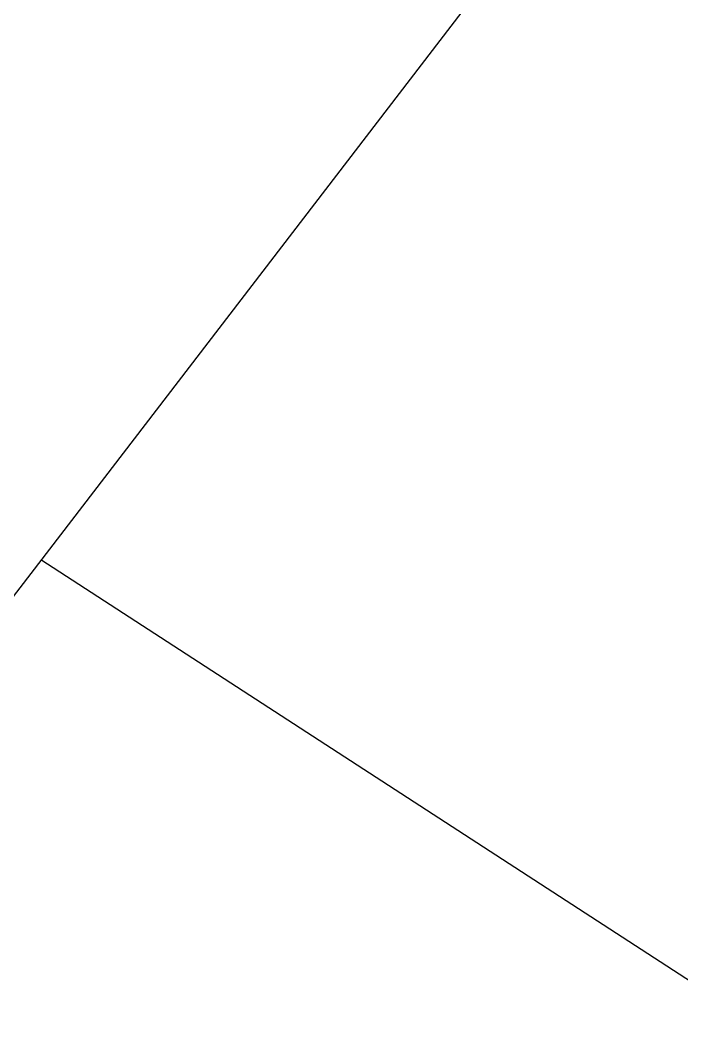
# Model space of a CAD drawing. Header units: millimetres. Extents: x 0 to 2895, y -1316 to 884.
# Drawn here: x 1656.19144 to 1656.19519, y 160.90403 to 160.90979 of the extents above; entities that cross this region are included whole.
import ezdxf

# ---------------------------------------------------------------- set-up
doc = ezdxf.new("R2010")
doc.units = ezdxf.units.MM
doc.layers.add('Blocks', color=7, linetype='Continuous')
doc.layers.add('Blocks$Inner', color=7, linetype='Continuous', lineweight=25, true_color=0x007f00)

# ---------------------------------------------------------------- blocks, each defined once
blk = doc.blocks.new('PK24 Side')
at = {"layer": 'Blocks$Inner'}
for points, knots in [([(285.722733, 164.1407873), (285.1345575, 163.3756881), (283.980931, 161.8750342), (282.743462, 160.2651407), (281.7590707, 158.9846574), (281.2629628, 158.3392418), (281.1340971, 158.1716266), (281.0756397, 158.0955596), (281.0729571, 158.0920644)], [36.448963, 36.448963, 36.448963, 36.448963, 39.37041, 42.167589, 44.981254, 49.003156, 53.093521, 60.851524, 60.851524, 60.851524, 60.851524]), ([(474.7563773, 154.8362578), (473.5676226, 154.4084098), (470.340235, 153.2468319), (463.6107884, 150.8981331), (456.6567842, 148.5820728), (448.767793, 146.0885462), (443.157377, 144.3915674), (430.0691807, 140.706555), (417.3776485, 137.6615812), (377.7370899, 130.8950033), (343.8517324, 132.7691434), (305.1145552, 147.9284037), (293.5585264, 154.2024567), (283.2366301, 160.9067342)], [0.421938, 0.421938, 0.421938, 0.421938, 4.21214, 10.712075, 21.804203, 26.198906, 35.533268, 39.38594, 66.993235, 74.591779, 160.166691, 162.677412, 199.39242, 199.39242, 199.39242, 199.39242])]:
    blk.add_open_spline(points, degree=3, knots=knots, dxfattribs=at)

msp = doc.modelspace()

# ---------------------------------------------------------------- block references
at = {"layer": 'Blocks'}
msp.add_blockref('PK24 Side', (1372.95493, 0), dxfattribs=at)

doc.saveas('drawing.dxf')
